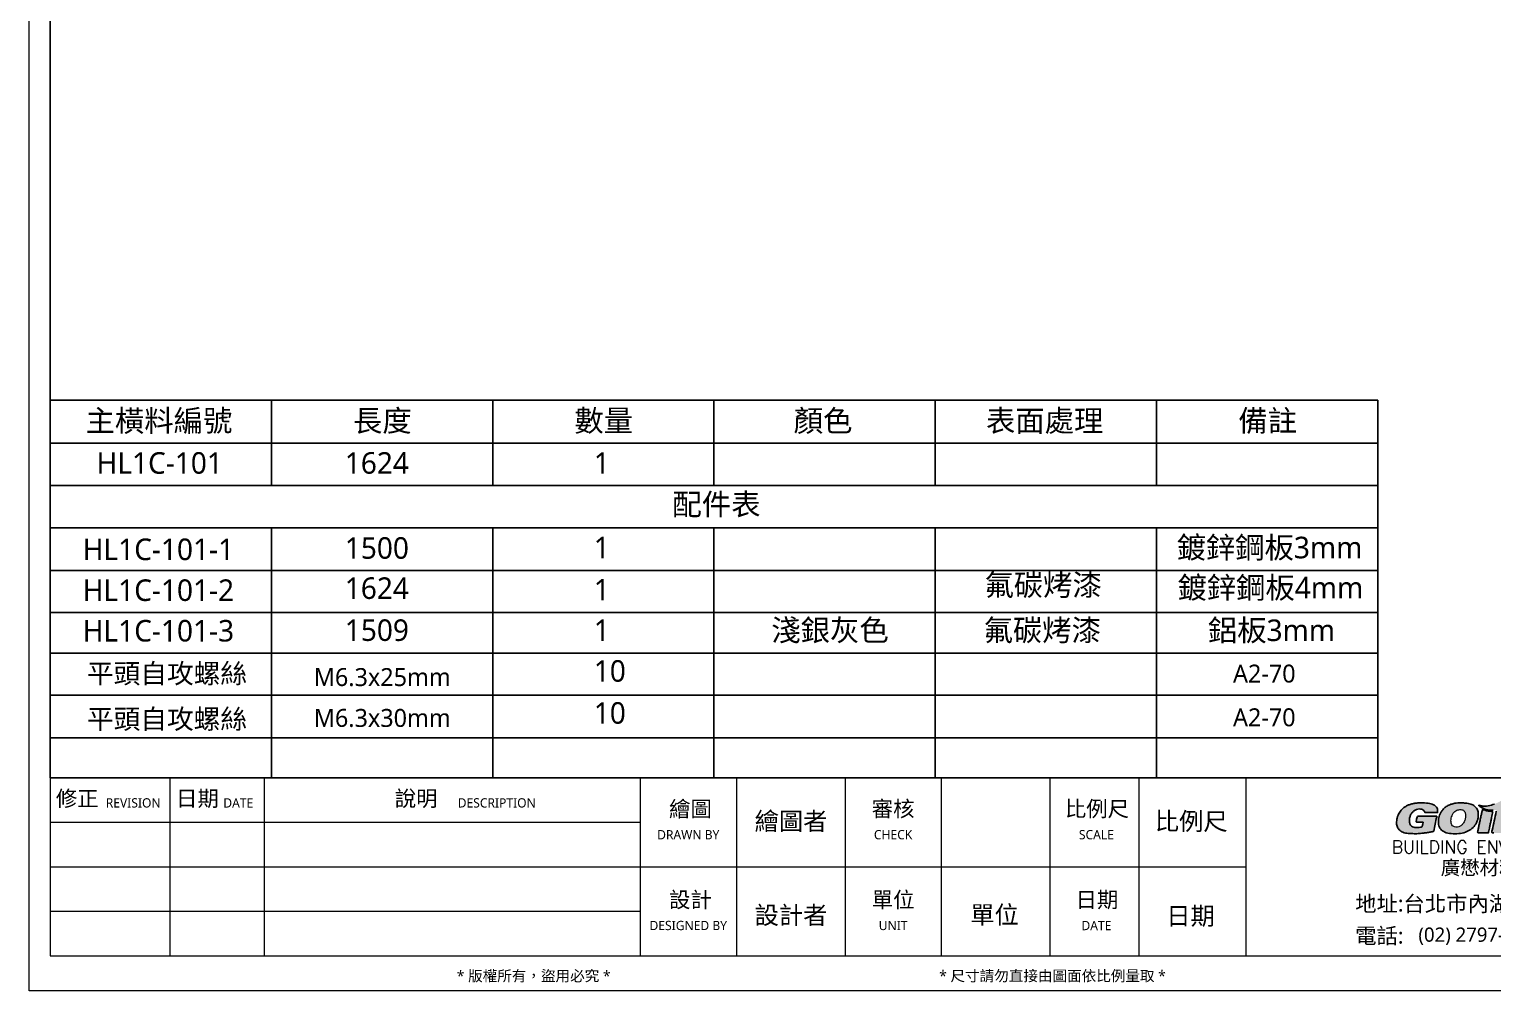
# Model space of a CAD drawing. Extents: x -3378 to 102197, y -3799 to 48702.
# Drawn here: x 8514 to 9562, y -2502 to -1814 of the extents above; entities that cross this region are included whole.
import ezdxf
from ezdxf.enums import TextEntityAlignment as Align

# ---------------------------------------------------------------- set-up
doc = ezdxf.new("R2010")
doc.units = 0
doc.layers.add('GM_ANNO_TEXT', color=7, linetype='Continuous')
doc.layers.add('GM_FILL', color=253, linetype='Continuous')
doc.layers.add('GM_CNST', color=171, linetype='Continuous', lineweight=5, plot=False)
doc.styles.add('GM', font='')
doc.styles.add('TITLE_BLOCK', font='romans.shx', dxfattribs={"width": 0.8, "bigfont": 'stsl.shx'})
doc.styles.get('GM').set_extended_font_data('Microsoft JhengHei')

# ---------------------------------------------------------------- blocks, each defined once
blk = doc.blocks.new('TK')
at = {"linetype": 'Continuous', "lineweight": 0, "ltscale": 2}
h = blk.add_hatch(color=152, dxfattribs=at)
h.paths.add_polyline_path([(207.15, 23.41, 0.080543), (207.63, 24.09, 0.014967), (207.75, 24.36, 0.036021), (207.82, 24.57, 0.035905), (207.87, 24.78, 0.014785), (207.89, 25.08, 0.023698), (207.89, 25.5, 0.053892), (207.85, 25.8, 0.064832), (207.74, 26.06, 0.051012), (207.57, 26.3, 0.049937), (207.36, 26.49, 0.045487), (207.12, 26.65, 0.039967), (206.82, 26.77, 0.025058), (206.45, 26.87, 0.034375), (206.05, 26.92, 0.014462), (205.51, 26.95, 0.014571), (204.95, 26.94, 0.030532), (204.53, 26.89, 0.04254), (203.94, 26.74, 0.052643), (203.43, 26.5, 0.054998), (203, 26.17, 0.053807), (202.65, 25.75, 0.033631), (202.44, 25.38, 0.038981), (202.29, 25.01, 0.038896), (202.2, 24.62, 0.033222), (202.17, 24.2, 0.108411), (202.32, 23.47, 0.134832), (202.76, 22.94, 0.105191), (203.51, 22.62, 0.048909), (204.56, 22.52, 0.046493), (205.61, 22.62, 0.070899), (206.47, 22.92, 0.080042)])
h.paths.add_polyline_path([(204.01, 24.03, -0.098919), (204.03, 24.74, -0.089752), (204.32, 25.46, -0.140171), (204.82, 25.89, -0.066079), (205.09, 25.97, -0.061749), (205.38, 25.99, -0.065921), (205.65, 25.93, -0.104817), (205.85, 25.81, -0.133104), (206.04, 25.5, -0.080513), (206.09, 25.07, -0.069118), (206.01, 24.58, -0.056837), (205.79, 24.09, -0.08596), (205.49, 23.74, -0.091976), (205.1, 23.53, -0.099209), (204.69, 23.47, -0.119504), (204.31, 23.59, -0.214986)], flags=16)
h.paths.add_polyline_path([(209.6, 23.8, -0.000074), (209.71, 24.33, 0.000495), (209.82, 24.84, 0.000797), (209.91, 25.28, 0.000115), (209.99, 25.66, 0.054846), (209.99, 25.69, 0.361648), (209.98, 25.7, 0.007589), (209.89, 25.72, 0.013973), (209.77, 25.73, 0.008499), (209.64, 25.74, -0.023318), (209.48, 25.75, -0.012835), (209.28, 25.79, -0.012801), (209.08, 25.83, -0.01999), (208.91, 25.88, 0.001718), (208.77, 25.93, 0.002643), (208.64, 25.97, 0.000867), (208.53, 26, 0.076153), (208.52, 26.01, 0.350201), (208.51, 26, 0.00019), (208.4, 25.55, 0.002144), (208.29, 25.04, 0.001291), (208.16, 24.44, -0.000452), (208.03, 23.83, -0.000678), (207.92, 23.3, -0.000267), (207.82, 22.84, -0.015455), (207.8, 22.76, 0.301885), (207.82, 22.7, 0.133135), (207.9, 22.66, 0.03332), (208.08, 22.65, 0.00292), (208.56, 22.65), (209.35, 22.65), (209.39, 22.82, -0.00129), (209.41, 22.94, -0.000065), (209.5, 23.34, -0.000102)])
h.paths.add_polyline_path([(212.81, 26.43, 0.008206), (212.75, 26.44, 0.012094), (212.68, 26.46, 0.008514), (212.59, 26.46), (212.38, 26.48), (211.96, 24.56), (211.55, 22.65), (210.67, 22.65, -0.002562), (210.14, 22.65, -0.030203), (209.94, 22.66, -0.175422), (209.82, 22.73, 0.023539), (209.9, 23.02, 0.000431), (210.19, 24.35, 0.000181), (210.49, 25.75, 0.053135), (210.5, 25.86, 0.31013), (210.48, 25.9, 0.069755), (210.4, 25.92, 0.034857), (210.27, 25.92, 0.008016), (210.04, 25.9, -0.037334), (209.65, 25.9, -0.034049), (209.25, 25.95, -0.033436), (208.86, 26.06, -0.033026), (208.48, 26.23, -0.02286), (208.24, 26.36, -0.028087), (208.03, 26.51, -0.172373), (207.96, 26.62, 0.036878), (208.07, 26.59, 0.00495), (208.2, 26.56, 0.005203), (208.35, 26.53, 0.004868), (208.51, 26.5, 0.08895), (209.3, 26.51, 0.048134), (210.24, 26.78, 0.042295), (211.24, 27.29, 0.032954), (212.24, 27.99, -0.003372), (212.44, 28.15, -0.005575), (212.61, 28.28, -0.00114), (212.74, 28.38, -1.013309), (212.77, 28.37, -0.000568), (212.72, 28.12, -0.003488), (212.67, 27.83, -0.002135), (212.59, 27.49, 0.003741), (212.52, 27.16, 0.005997), (212.47, 26.87, 0.001704), (212.42, 26.62, 0.243343), (212.43, 26.59, 0.297843), (212.51, 26.57, 0.008495), (212.86, 26.71, 0.017136), (213.2, 26.87, 0.031897), (213.47, 27.03, 0.027126), (213.74, 27.24, 0.019574), (214.02, 27.51, 0.019456), (214.28, 27.79, 0.025258), (214.5, 28.07), (214.69, 28.35), (214.91, 28.24, -0.04224), (215.03, 28.17, -0.099917), (215.11, 28.09, 0.007709), (214.72, 27.17, 0.024856), (214.5, 26.57, 0.017617), (214.32, 25.85, 0.002408), (213.99, 24.33, -0.000519), (213.86, 23.74, -0.000775), (213.75, 23.22, -0.000315), (213.65, 22.78, -0.024949), (213.62, 22.66, -0.112752), (213.48, 22.6, -0.031202), (213.28, 22.59, -0.003899), (212.85, 22.58, -0.00591), (212.56, 22.59, -0.009349), (212.31, 22.6, -0.004155), (212.08, 22.61, -0.274753), (212.06, 22.67, -0.000474), (212.17, 23.21, -0.00276), (212.29, 23.82, -0.00171), (212.45, 24.54, 0.001255), (212.6, 25.26, 0.002065), (212.73, 25.86, 0.000205), (212.84, 26.4, 0.251351), (212.83, 26.42, 0.147819)])
h.paths.add_polyline_path([(219.34, 23.41, 0.086755), (219.81, 24.08, 0.067738), (220.08, 24.93, 0.067224), (220.1, 25.48, 0.085071), (219.96, 25.97, 0.088072), (219.68, 26.37, 0.07802), (219.26, 26.67, 0.070342), (218.76, 26.84, 0.028714), (218.04, 26.93, 0.028319), (217.27, 26.94, 0.038844), (216.58, 26.86, 0.051463), (216.03, 26.69, 0.047547), (215.51, 26.41, 0.048396), (215.07, 26.04, 0.058227), (214.73, 25.62, 0.066839), (214.51, 25.12, 0.043681), (214.39, 24.51, 0.044455), (214.37, 23.91, 0.101536), (214.49, 23.48, 0.060279), (214.65, 23.23, 0.042804), (214.89, 23, 0.041729), (215.17, 22.81, 0.048398), (215.46, 22.68, 0.053571), (215.92, 22.58, 0.021022), (216.57, 22.53, 0.021181), (217.23, 22.54, 0.039868), (217.77, 22.61, 0.05911), (218.66, 22.92, 0.083945)])
h.paths.add_polyline_path([(216.36, 23.69, -0.123718), (216.22, 23.98, -0.057276), (216.18, 24.39, -0.064049), (216.25, 24.89, -0.066737), (216.44, 25.34, -0.070552), (216.74, 25.7, -0.088138), (217.1, 25.94, -0.086341), (217.33, 25.99, -0.055646), (217.6, 25.98, -0.056045), (217.86, 25.91, -0.093739), (218.04, 25.78, -0.089402), (218.19, 25.58, -0.078272), (218.27, 25.32, -0.064327), (218.27, 25.01, -0.036291), (218.2, 24.64, -0.057079), (218.01, 24.15, -0.080744), (217.73, 23.78, -0.091395), (217.37, 23.55, -0.098199), (216.97, 23.47, -0.079127), (216.61, 23.53, -0.137875)], flags=16)
h = blk.add_hatch(color=152, dxfattribs=at)
edge = h.paths.add_edge_path()
edge.add_arc((199.41, 22.72), 4.21, 101.1284, 107.9077)
edge.add_arc((199.09, 23.7), 3.19, 107.9077, 116.2626)
edge.add_arc((198.93, 24.02), 2.83, 116.2626, 125.1546)
edge.add_arc((198.71, 24.33), 2.44, 125.1546, 135.085)
edge.add_arc((199.16, 23.88), 3.08, 135.085, 142.0702)
edge.add_arc((198.44, 24.45), 2.16, 142.0701, 151.1802)
edge.add_arc((198.6, 24.36), 2.34, 151.1802, 159.8813)
edge.add_arc((200.35, 23.72), 4.21, 159.8813, 165.4867)
edge.add_arc((199.12, 24.04), 2.93, 165.4867, 179.8809)
edge.add_arc((197.57, 24.04), 1.39, 179.8808, 205.0265)
edge.add_arc((197.44, 23.98), 1.25, 205.0265, 231.9029)
edge.add_arc((197.99, 24.67), 2.13, 231.9029, 249.9107)
edge.add_arc((197.81, 24.19), 1.62, 249.9107, 264.4776)
edge.add_arc((198.77, 34.07), 11.54, 264.4777, 267.8971)
edge.add_arc((198.78, 34.58), 12.05, 267.8972, 271.5223)
edge.add_arc((198.88, 31.15), 8.62, 271.5224, 276.1824)
edge.add_arc((197.89, 40.26), 17.78, 276.1824, 277.8845)
edge.add_arc((197.3, 44.48), 22.05, 277.8844, 279.3333)
edge.add_arc((190.25, 87.42), 65.55, 279.3332, 279.7978)
edge.add_arc((201.38, 22.95), 0.139, 279.7978, 315)
edge.add_arc((201.42, 22.91), 0.0797, 314.9999, 347.722)
edge.add_arc((-1636.15, 422.83), 1880.66, 347.72191, 347.75354)
edge.add_arc((-509.46, 178.28), 727.74, 347.75353, 347.83282)
edge.add_arc((201.41, 25.01), 0.539, 347.8329, 360)
edge.add_arc((201.93, 25.01), 0.0194, 360, 447.7768)
edge.add_arc((198.63, -59.91), 85, 87.7768, 88.0397)
edge.add_arc((200.82, 4.06), 20.99, 88.0397, 89.2649)
edge.add_arc((200.55, -16.5), 41.55, 89.265, 90)
edge.add_arc((200.55, -108.08), 133.14, 90, 90.4521)
edge.add_arc((199.51, 24.18), 0.869, 90.4521, 106.5425)
edge.add_arc((199.32, 24.84), 0.185, 106.5425, 159.0653)
edge.add_arc((200.7, 24.31), 1.67, 159.0653, 169.49)
edge.add_arc((193.31, 25.68), 5.85, 348.5612, 349.49, ccw=False)
edge.add_arc((192.42, 25.86), 6.76, 347.7275, 348.5611, ccw=False)
edge.add_arc((193.11, 25.71), 6.05, 346.8917, 347.7275, ccw=False)
edge.add_arc((197.74, 24.63), 1.3, 344.2749, 346.8916, ccw=False)
edge.add_arc((199.06, 24.26), 0.0704, 164.275, 213.3143)
edge.add_arc((199.07, 24.27), 0.0819, 213.3143, 257.1353)
edge.add_arc((199.18, 24.78), 0.613, 257.1352, 268.8525)
edge.add_arc((199.47, 39.27), 15.1, 268.8525, 270)
edge.add_line((199.47, 24.17), (199.99, 24.17))
edge.add_line((199.99, 24.17), (199.95, 23.9))
edge.add_arc((198.67, 24.1), 1.29, 339.6626, 350.8313, ccw=False)
edge.add_arc((199.63, 23.75), 0.269, 303.9121, 339.6626, ccw=False)
edge.add_arc((199.54, 23.88), 0.428, 277.8954, 303.912, ccw=False)
edge.add_arc((198.97, 27.98), 4.57, 273.3131, 277.8954, ccw=False)
edge.add_arc((199.08, 26.16), 2.74, 261.4715, 273.3131, ccw=False)
edge.add_arc((198.79, 24.23), 0.789, 231.5588, 261.4715, ccw=False)
edge.add_arc((198.69, 24.11), 0.634, 197.1761, 231.5589, ccw=False)
edge.add_arc((199.58, 24.38), 1.56, 179.6166, 197.1761, ccw=False)
edge.add_arc((200.25, 24.38), 2.23, 166.8364, 179.6166, ccw=False)
edge.add_arc((199.71, 24.5), 1.68, 151.0426, 166.8364, ccw=False)
edge.add_arc((199.55, 24.59), 1.49, 134.185, 151.0426, ccw=False)
edge.add_arc((199.48, 24.66), 1.4, 116.4881, 134.1849, ccw=False)
edge.add_arc((199.6, 24.41), 1.67, 102.1343, 116.488, ccw=False)
edge.add_arc((199.5, 24.92), 1.15, 83.1746, 102.1342, ccw=False)
edge.add_arc((199.53, 25.22), 0.846, 60.6325, 83.1746, ccw=False)
edge.add_arc((199.68, 25.48), 0.553, 29.6417, 60.6325, ccw=False)
edge.add_line((200.16, 25.75), (200.27, 25.56))
edge.add_line((200.27, 25.56), (201.17, 25.56))
edge.add_line((201.17, 25.56), (202.07, 25.56))
edge.add_line((202.07, 25.56), (202.07, 25.83))
edge.add_arc((201.25, 25.83), 0.825, 0.0504, 36.5947)
edge.add_arc((200.99, 25.64), 1.15, 36.5947, 65.1031)
edge.add_arc((200.44, 24.46), 2.45, 65.103, 83.2427)
edge.add_arc((199.73, 18.49), 8.46, 83.2426, 90.4558)
edge.add_arc((199.71, 21.48), 5.47, 90.4558, 93.2304)
edge.add_arc((199.9, 18.12), 8.83, 93.2303, 95.1673)
edge.add_arc((199.86, 18.55), 8.4, 95.1673, 97.1224)
edge.add_arc((199.21, 23.7), 3.21, 97.1225, 101.1284)
at = {"lineweight": 0}
for p, q in [((20.2, 5), (20.2, 30.55)), ((33.73, 5), (33.73, 30.55)), ((87.7, 5), (87.7, 30.55)), ((101.5, 5), (101.5, 30.55)), ((117.09, 5), (117.09, 30.55)), ((130.89, 5), (130.89, 30.55)), ((146.48, 5), (146.48, 30.55)), ((159.25, 5), (159.25, 30.55)), ((174.58, 5), (174.58, 30.55)), ((3, 24.16), (87.7, 24.16)), ((3, 17.78), (174.58, 17.78)), ((3, 11.39), (87.7, 11.39))]:
    blk.add_line(p, q, dxfattribs=at)
at = {"lineweight": 0, "flags": 128}
blk.add_lwpolyline([(3, 30.55), (415, 30.55)], dxfattribs=at)
for points in [[(210.24, 26.78, -0.048133), (209.3, 26.51, -0.088951), (208.51, 26.5, -0.004866), (208.35, 26.53, -0.005204), (208.2, 26.56, -0.004951), (208.07, 26.59, -0.024212), (208, 26.61, 0.655123), (207.97, 26.58, 0.11898), (208.03, 26.51, 0.028087), (208.24, 26.36, 0.022867), (208.48, 26.23, 0.032993), (208.86, 26.06, 0.03345), (209.25, 25.95, 0.034059), (209.65, 25.9, 0.037337), (210.04, 25.9, -0.008016)], [(210.49, 25.75, -0.000181), (210.19, 24.35, -0.000431), (209.9, 23.02, -0.020904), (209.83, 22.76, 0.324099), (209.85, 22.7, 0.121822), (209.94, 22.66, 0.030203), (210.14, 22.65, 0.002562)], [(209.98, 25.7, 0.00759), (209.89, 25.72, 0.013973), (209.77, 25.73, 0.008499), (209.64, 25.74, -0.023318), (209.48, 25.75, -0.012849), (209.28, 25.79, -0.012787), (209.08, 25.83, -0.01999), (208.91, 25.88, 0.001718), (208.77, 25.93, 0.002643), (208.64, 25.97, 0.000867), (208.53, 26, 0.076153), (208.52, 26.01, 0.350201), (208.51, 26, 0.00019), (208.4, 25.55, 0.002144), (208.29, 25.04, 0.001291), (208.16, 24.44, -0.000452), (208.03, 23.83, -0.000678), (207.92, 23.3, -0.000267), (207.82, 22.84, -0.015455), (207.8, 22.76, 0.301885), (207.82, 22.7, 0.133135), (207.9, 22.66, 0.03332), (208.08, 22.65, 0.00292), (208.56, 22.65), (209.35, 22.65), (209.39, 22.82, -0.00129), (209.41, 22.94, -0.000064), (209.5, 23.34, -0.000103), (209.6, 23.8, -0.000074), (209.71, 24.33, 0.000495), (209.82, 24.84, 0.000797), (209.91, 25.28, 0.000115), (209.99, 25.66, 0.054846)]]:
    blk.add_lwpolyline(points, format="xyb")
for points in [[(198.59, 26.85, 0.029589), (198.11, 26.73, 0.036471), (197.68, 26.55, 0.038818), (197.3, 26.33, 0.043357), (196.98, 26.06, 0.030488), (196.73, 25.78, 0.039771), (196.54, 25.49, 0.037984), (196.4, 25.17, 0.024463), (196.27, 24.77, 0.062889), (196.18, 24.04, 0.110161), (196.31, 23.45, 0.117811), (196.67, 23, 0.078736), (197.25, 22.67, 0.063646), (197.65, 22.58, 0.014921), (198.34, 22.54, 0.015819), (199.1, 22.53, 0.020336), (199.8, 22.58, 0.007427), (200.33, 22.65, 0.006322), (200.88, 22.73, 0.002027), (201.4, 22.82, 0.154818), (201.48, 22.86, 0.143755), (201.5, 22.9, 0.000138), (201.72, 23.91, 0.000346), (201.93, 24.89, 0.053139), (201.94, 25.01, 0.402894), (201.93, 25.03, 0.001147), (201.54, 25.04, 0.005346), (201.09, 25.05, 0.003207), (200.55, 25.06, 0.001973), (199.5, 25.05, 0.070323), (199.26, 25.02, 0.233272), (199.14, 24.9, 0.045518), (199.06, 24.61, -0.004053), (199.04, 24.52, -0.003637), (199.02, 24.42, -0.003647), (199, 24.34, -0.011418), (198.99, 24.28, 0.217301), (199, 24.22, 0.19357), (199.05, 24.19, 0.051171), (199.17, 24.17, 0.005007), (199.47, 24.17), (199.99, 24.17), (199.95, 23.9, -0.048771), (199.88, 23.66, -0.157269), (199.78, 23.53, -0.114009), (199.6, 23.46, -0.019997), (199.24, 23.42, -0.051715), (198.67, 23.45, -0.131265), (198.3, 23.61, -0.151159), (198.09, 23.92, -0.076768), (198.02, 24.39, -0.055822), (198.08, 24.88, -0.069023), (198.24, 25.31, -0.073688), (198.51, 25.66, -0.077371), (198.86, 25.91, -0.062712), (199.25, 26.05, -0.082916), (199.63, 26.06, -0.098677), (199.95, 25.96, -0.136053), (200.16, 25.75), (200.27, 25.56), (201.17, 25.56), (202.07, 25.56), (202.07, 25.83, 0.16082), (201.91, 26.32, 0.125037), (201.47, 26.68, 0.079315), (200.73, 26.89, 0.031484), (199.66, 26.95, 0.012107), (199.4, 26.94, 0.008452), (199.1, 26.92, 0.008531), (198.82, 26.89, 0.017481)], [(204.53, 26.89, 0.042534), (203.94, 26.74, 0.052644), (203.43, 26.5, 0.054999), (203, 26.17, 0.053807), (202.65, 25.75, 0.033631), (202.44, 25.38, 0.038981), (202.29, 25.01, 0.038895), (202.2, 24.62, 0.033223), (202.17, 24.2, 0.10841), (202.32, 23.47, 0.134832), (202.76, 22.94, 0.105191), (203.51, 22.62, 0.048913), (204.56, 22.52, 0.046489), (205.61, 22.62, 0.070898), (206.47, 22.92, 0.080044), (207.15, 23.41, 0.080543), (207.63, 24.09, 0.014967), (207.75, 24.36, 0.036021), (207.82, 24.57, 0.035905), (207.87, 24.78, 0.014785), (207.89, 25.08, 0.023698), (207.89, 25.5, 0.053893), (207.85, 25.8, 0.064831), (207.74, 26.06, 0.051012), (207.57, 26.3, 0.049939), (207.36, 26.49, 0.045485), (207.12, 26.65, 0.039967), (206.82, 26.77, 0.025058), (206.45, 26.87, 0.034376), (206.05, 26.92, 0.01448), (205.51, 26.95, 0.014553), (204.95, 26.94, 0.030537)]]:
    blk.add_lwpolyline(points, format="xyb", close=True)
at = {"color": 152, "linetype": 'Continuous', "lineweight": 0, "ltscale": 2}
blk.add_lwpolyline([(205.85, 25.81, -0.133104), (206.04, 25.5, -0.080512), (206.09, 25.07, -0.069119), (206.01, 24.58, -0.056837), (205.79, 24.09, -0.085961), (205.49, 23.74, -0.091974), (205.1, 23.53, -0.09921), (204.69, 23.47, -0.119504), (204.31, 23.59, -0.214987), (204.01, 24.03, -0.098918), (204.03, 24.74, -0.089753), (204.32, 25.46, -0.140168), (204.82, 25.89, -0.066082), (205.09, 25.97, -0.061749), (205.38, 25.99, -0.065921), (205.65, 25.93, -0.104818)], format="xyb", close=True, dxfattribs=at)
at = {"lineweight": 0}
blk.add_3dface([(3, 5), (415, 5), (415, 294), (3, 294)], dxfattribs=at)
at = {"layer": 'GM_CNST'}
blk.add_lwpolyline([(3, 294), (415, 294), (415, 30.55), (3, 30.55)], close=True, dxfattribs=at)
at = {"layer": 'GM_CNST', "linetype": 'Continuous', "lineweight": 0}
blk.add_3dface([(420, 0), (0, 0), (0, 297), (420, 297)], dxfattribs=at)
at = {"color": 12, "style": 'TITLE_BLOCK'}
blk.add_text('BUILDING ENVELOPE TECHNOLOGY', height=1.819, dxfattribs=at).set_placement((195.47, 19.71))
at = {"layer": 'GM_ANNO_TEXT', "style": 'GM'}
blk.add_text('廣懋材料科技股份有限公司', height=2.0442, dxfattribs=at).set_placement((202.51, 16.63))
at = {"layer": 'GM_ANNO_TEXT', "linetype": 'Continuous', "char_height": 2.249, "attachment_point": 5, "style": 'GM'}
for s, insert, line_spacing_factor in [('修正', (6.88, 27.45), 0.725792), ('日期', (24.13, 27.45), 0.725792), ('說明', (55.51, 27.45), 0.725792), ('繪圖', (94.86, 25.95), 0.725792), ('審核', (123.94, 25.98), 0.728704), ('比例尺', (153.19, 25.98), 0.728704), ('設計', (94.86, 12.93), 0.725792), ('單位', (123.94, 12.93), 0.725792), ('日期', (153.19, 12.93), 0.725792)]:
    blk.add_mtext(s, dxfattribs=dict(at, insert=insert, line_spacing_factor=line_spacing_factor))
at = {"layer": 'GM_ANNO_TEXT', "attachment_point": 5, "style": 'GM'}
for s, insert, char_height in [('REVISION', (14.91, 26.94), 1.329), ('DATE', (29.99, 26.94), 1.329), ('DESCRIPTION', (67.07, 26.94), 1.3287), ('DRAWN BY', (94.55, 22.38), 1.329), ('CHECK', (123.94, 22.38), 1.329), ('SCALE ', (153.11, 22.38), 1.329), ('DESIGNED BY', (94.55, 9.35), 1.3287), ('UNIT', (123.94, 9.35), 1.329), ('DATE', (153.11, 9.35), 1.329)]:
    blk.add_mtext(s, dxfattribs=dict(at, insert=insert, char_height=char_height))
at = {"layer": 'GM_ANNO_TEXT', "style": 'GM'}
for s, insert, char_height, attachment_point, line_spacing_factor in [('地址:台北市內湖區                 文湖街       號', (190.24, 12.36), 2.2486, 4, 0.725792), ('電話:', (190.24, 7.76), 2.248, 4, 0.725792), ('(02) 2797-9977', (208.5, 7.82), 2.0442, 5, 0.734563)]:
    blk.add_mtext(s, dxfattribs=dict(at, insert=insert, char_height=char_height, attachment_point=attachment_point, line_spacing_factor=line_spacing_factor))
at = {"layer": 'GM_ANNO_TEXT', "linetype": 'Continuous', "lineweight": 0, "char_height": 1.5332, "line_spacing_factor": 0.725792, "style": 'GM'}
for s, insert, attachment_point in [('* 版權所有，盜用必究 *  ', (83.4, 2.04), 6), ('* 尺寸請勿直接由圖面依比例量取 * ', (146.81, 2.04), 5)]:
    blk.add_mtext(s, dxfattribs=dict(at, insert=insert, attachment_point=attachment_point))
at = {"layer": 'GM_ANNO_TEXT', "style": 'GM'}
for tag, p in [('業主', (283.43, 26.37)), ('圖名', (283.48, 9.14))]:
    blk.add_attdef(tag, text='', height=2.56, dxfattribs=at).set_placement(p, align=Align.MIDDLE_LEFT)
for tag, p in [('繪圖者', (109.3, 23.05)), ('比例尺', (166.71, 23.04)), ('設計者', (109.3, 9.56)), ('單位', (138.49, 9.62)), ('日期', (166.62, 9.45))]:
    blk.add_attdef(tag, text='', height=2.56, dxfattribs=at).set_placement(p, align=Align.CENTER)
for p in [(389.45, 19.37), (389.45, 13.69), (359.78, 12.56), (389.45, 8.01)]:
    blk.add_attdef('加工編號', text='', height=2.56, dxfattribs=at).set_placement(p, align=Align.MIDDLE)

msp = doc.modelspace()

# ---------------------------------------------------------------- linework, layer by layer
at = {"layer": 'GM_FILL'}
for p, q in [((8529.281, -2079.241), (9479.439, -2079.241)), ((8687.64, -2079.241), (8687.64, -2140.273)), ((8846, -2079.241), (8846, -2140.273)), ((9004.36, -2079.241), (9004.36, -2140.273)), ((9162.72, -2079.241), (9162.72, -2140.273)), ((9321.08, -2079.241), (9321.08, -2140.273)), ((9479.439, -2079.241), (9479.439, -2349.485)), ((8529.281, -2110.06), (9479.439, -2110.06)), ((8529.281, -2140.273), (9479.439, -2140.273)), ((8529.281, -2140.273), (9479.439, -2140.273)), ((8529.281, -2170.589), (9479.439, -2170.589)), ((8687.64, -2170.589), (8687.64, -2349.485)), ((8846, -2170.589), (8846, -2349.485)), ((9004.36, -2170.589), (9004.36, -2349.485)), ((9162.72, -2170.589), (9162.72, -2349.485)), ((9321.08, -2170.589), (9321.08, -2349.485)), ((8529.281, -2201.114), (9479.439, -2201.114)), ((8529.281, -2231.257), (9479.439, -2231.257)), ((8529.281, -2260.376), (9479.439, -2260.376)), ((8529.281, -2290.429), (9479.439, -2290.429)), ((8529.281, -2320.822), (9479.439, -2320.822)), ((8529.281, -2349.485), (9479.439, -2349.485))]:
    msp.add_line(p, q, dxfattribs=at)

# ---------------------------------------------------------------- block references
ref = msp.add_blockref('TK', (8514.316, -2501.885), dxfattribs=dict(xscale=4.988094787632672, yscale=4.988094787632672, zscale=4.988094787632672))
ref.add_attrib('比例尺', '比例尺', dxfattribs={"layer": 'GM_ANNO_TEXT', "height": 12.7459, "style": 'GM'}).set_placement((9345.893, -2386.943), align=Align.CENTER)
ref.add_attrib('日期', '日期', dxfattribs={"layer": 'GM_ANNO_TEXT', "height": 12.7459, "style": 'GM'}).set_placement((9345.409, -2454.766), align=Align.CENTER)
ref.add_attrib('單位', '單位', dxfattribs={"layer": 'GM_ANNO_TEXT', "height": 12.7459, "style": 'GM'}).set_placement((9205.123, -2453.884), align=Align.CENTER)
ref.add_attrib('設計者', '設計者', dxfattribs={"layer": 'GM_ANNO_TEXT', "height": 12.7459, "style": 'GM'}).set_placement((9059.496, -2454.195), align=Align.CENTER)
ref.add_attrib('繪圖者', '繪圖者', dxfattribs={"layer": 'GM_ANNO_TEXT', "height": 12.7459, "style": 'GM'}).set_placement((9059.496, -2386.92), align=Align.CENTER)

# ---------------------------------------------------------------- texts
at = {"layer": 'GM_ANNO_TEXT', "ltscale": 0.3, "style": 'GM'}
msp.add_text('主橫料編號', height=15.4077, dxfattribs=at).set_placement((8554.596, -2101.715))
at = {"layer": 'GM_ANNO_TEXT', "style": 'GM'}
for s, height, p in [('長度', 15.4077, (8745.983, -2101.715)), ('數量', 15.4077, (8904.39, -2101.715)), ('顏色', 15.4077, (9061.423, -2101.715)), ('表面處理', 15.4077, (9198.996, -2101.715)), ('備註', 15.4077, (9379.625, -2101.715)), ('HL1C-101', 15.4077, (8562.448, -2131.928)), ('1624', 15.4077, (8740.125, -2131.928)), ('1', 15.408, (8918.315, -2131.928)), ('配件表', 15.4077, (8974.63, -2161.55)), ('HL1C-101-1 ', 15.40767, (8552.527, -2193.721)), ('1500', 15.4077, (8740.125, -2192.769)), ('1', 15.408, (8918.315, -2192.456)), ('鍍鋅鋼板3mm ', 15.4077, (9335.32, -2192.439)), ('HL1C-101-2', 15.4077, (8552.527, -2222.964)), ('1624', 15.4077, (8740.125, -2221.521)), ('1', 15.408, (8918.315, -2222.615)), ('氟碳烤漆', 15.4077, (9197.922, -2219.189)), ('鍍鋅鋼板4mm ', 15.4077, (9335.946, -2221.191)), ('HL1C-101-3', 15.4077, (8552.527, -2251.993)), ('1509', 15.4077, (8740.125, -2251.575)), ('1', 15.408, (8918.315, -2251.645)), ('淺銀灰色', 15.4077, (9045.373, -2251.575)), ('氟碳烤漆', 15.4077, (9197.269, -2251.575)), ('鋁板3mm', 15.4077, (9357.787, -2251.645)), ('M6.3x25mm', 12.8397, (8717.9, -2283.864)), ('10', 15.4077, (8918.315, -2280.763)), ('A2-70', 12.8397, (9375.831, -2281.357)), ('M6.3x30mm', 12.8397, (8717.9, -2313.088)), ('10', 15.4077, (8918.315, -2310.817)), ('A2-70', 12.8397, (9375.831, -2312.655))]:
    msp.add_text(s, height=height, dxfattribs=at).set_placement(p)
at = {"layer": 'GM_ANNO_TEXT', "char_height": 14, "attachment_point": 1, "style": 'GM'}
for insert in [(8555.586, -2267.875), (8555.586, -2300.45)]:
    msp.add_mtext('{\\fMicrosoft JhengHei|b0|i0|c136|p34;平頭自攻螺絲}', dxfattribs=dict(at, insert=insert))

doc.saveas('drawing.dxf')
